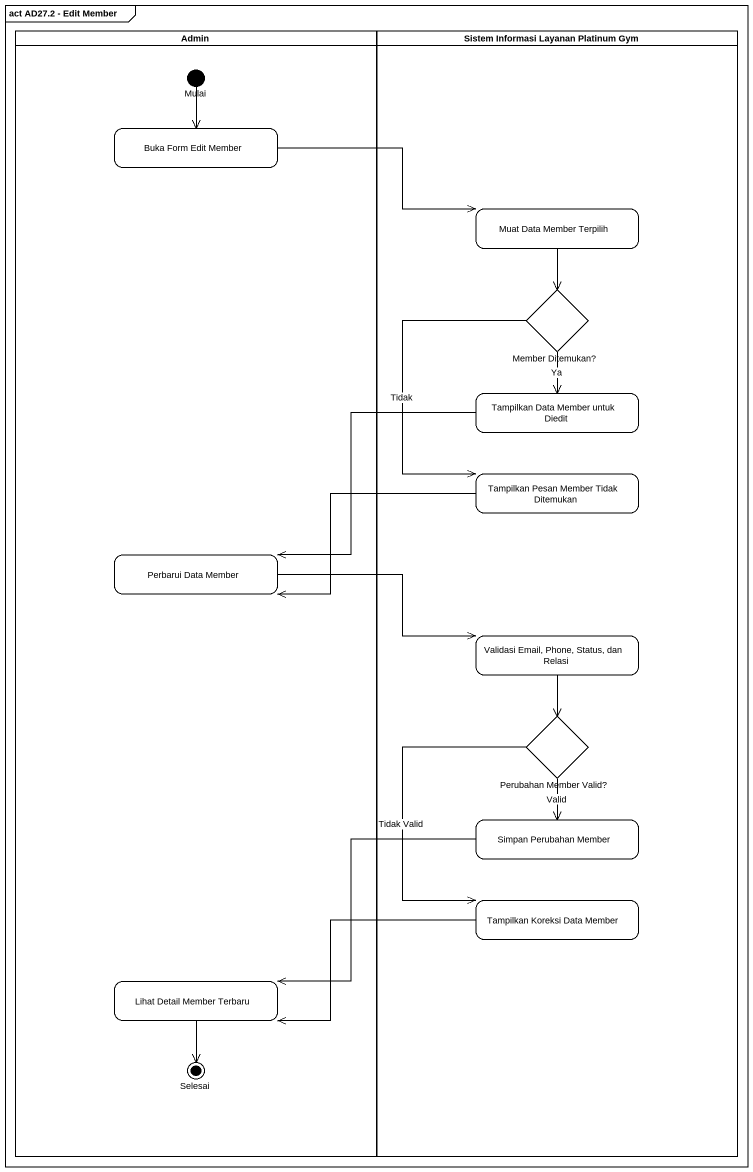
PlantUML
@startuml
mainframe act AD27.2 - Edit Member
hide empty description
state Admin <<partition>> {
  state Mulai <<start>>
  state "Buka Form Edit Member" as Buka_Form_Edit_Member
  state "Perbarui Data Member" as Perbarui_Data_Member
  state "Lihat Detail Member Terbaru" as Lihat_Detail_Member_Terbaru
  state Selesai <<end>>
}
state "Sistem Informasi Layanan Platinum Gym" as Sistem_Informasi_Layanan <<partition>> {
  state "Muat Data Member Terpilih" as Muat_Data_Member_Terpilih
  state "Member Ditemukan?" as Member_Ditemukan <<choice>>
  state "Tampilkan Data Member untuk Diedit" as Tampilkan_Data_Member_untuk
  state "Tampilkan Pesan Member Tidak Ditemukan" as Tampilkan_Pesan_Member
  state "Validasi Email, Phone, Status, dan Relasi" as Validasi_Email_Phone_Status
  state "Perubahan Member Valid?" as Perubahan_Member_Valid <<choice>>
  state "Simpan Perubahan Member" as Simpan_Perubahan_Member
  state "Tampilkan Koreksi Data Member" as Tampilkan_Koreksi_Data
}
Mulai --> Buka_Form_Edit_Member
Buka_Form_Edit_Member -right-> Muat_Data_Member_Terpilih
Muat_Data_Member_Terpilih --> Member_Ditemukan
Member_Ditemukan --> Tampilkan_Data_Member_untuk : Ya
Member_Ditemukan --> Tampilkan_Pesan_Member : Tidak
Tampilkan_Data_Member_untuk -left-> Perbarui_Data_Member
Tampilkan_Pesan_Member -left-> Perbarui_Data_Member
Perbarui_Data_Member -right-> Validasi_Email_Phone_Status
Validasi_Email_Phone_Status --> Perubahan_Member_Valid
Perubahan_Member_Valid --> Simpan_Perubahan_Member : Valid
Perubahan_Member_Valid --> Tampilkan_Koreksi_Data : Tidak Valid
Simpan_Perubahan_Member -left-> Lihat_Detail_Member_Terbaru
Tampilkan_Koreksi_Data -left-> Lihat_Detail_Member_Terbaru
Lihat_Detail_Member_Terbaru --> Selesai
@enduml
